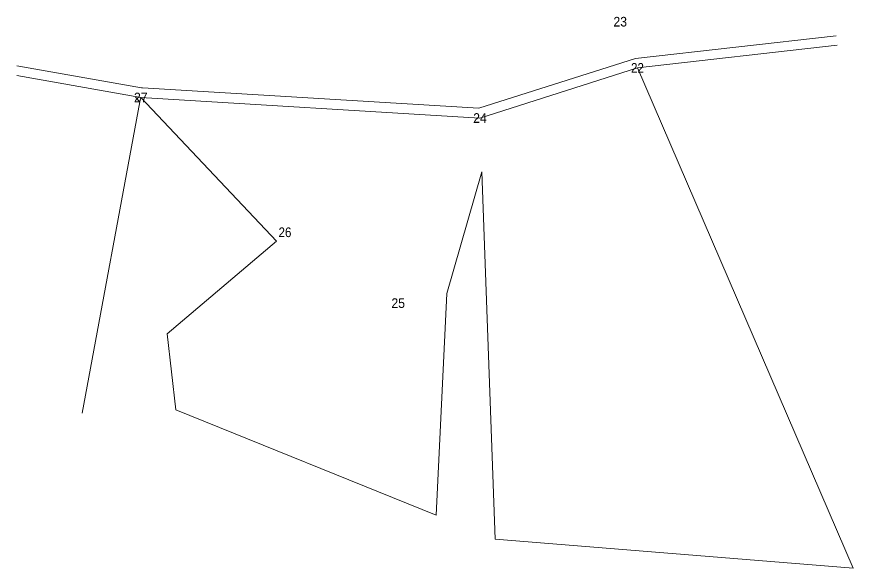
# Model space of a CAD drawing. Header units: metres. Extents: x 549262 to 551150, y 1834109 to 1835349.
# Drawn here: x 550715.8 to 551150, y 1834473.8 to 1834759.8 of the extents above; entities that cross this region are included whole.
import ezdxf
from ezdxf.enums import TextEntityAlignment as Align

# ---------------------------------------------------------------- set-up
doc = ezdxf.new("R2010")
doc.units = ezdxf.units.M
doc.header["$LTSCALE"] = 2
doc.layers.add('12', color=7, linetype='Continuous', lineweight=13)
doc.layers.add('22', color=7, linetype='Continuous', lineweight=13)

msp = doc.modelspace()

# ---------------------------------------------------------------- linework, layer by layer
at = {"layer": '22'}
for p, q in [((551037.99, 1834733.3), (551141.61, 1834745.01)), ((550715.76, 1834729.3), (550780.14, 1834717.95)), ((550779.74, 1834715.78), (550777.45, 1834718.11))]:
    msp.add_line(p, q, dxfattribs=at)
for points in [[(550715.76, 1834734.38), (550780.45, 1834722.97), (550780.7, 1834722.92), (550781.01, 1834722.91), (550955.62, 1834712.34), (551036.96, 1834738.22), (551141.05, 1834749.98)], [(551037.99, 1834733.3), (551150.01, 1834473.76), (550964.1, 1834488.85), (550957.24, 1834679.47), (550938.98, 1834616.29), (550933.42, 1834501.26), (550798.29, 1834555.93), (550793.88, 1834595.28), (550850.54, 1834643.49), (550780.14, 1834717.95)], [(551037.99, 1834733.3), (550956.24, 1834707.29), (550780.14, 1834717.95)], [(550780.14, 1834717.95), (550779.74, 1834715.78), (550749.72, 1834554.25)]]:
    msp.add_lwpolyline(points, dxfattribs=at)

# ---------------------------------------------------------------- texts
at = {"layer": '12'}
for s, width, p in [('23', 0.95, (551029.04, 1834754.76)), ('22', 0.9, (551037.985, 1834730.8)), ('27', 0.95, (550780.14, 1834715.45)), ('24', 0.95, (550956.24, 1834704.79)), ('26', 0.9, (550855.005, 1834645.54)), ('25', 0.95, (550913.78, 1834608.79))]:
    msp.add_text(s, height=5, dxfattribs=dict(at, width=width)).set_placement(p, align=Align.CENTER)

doc.saveas('drawing.dxf')
